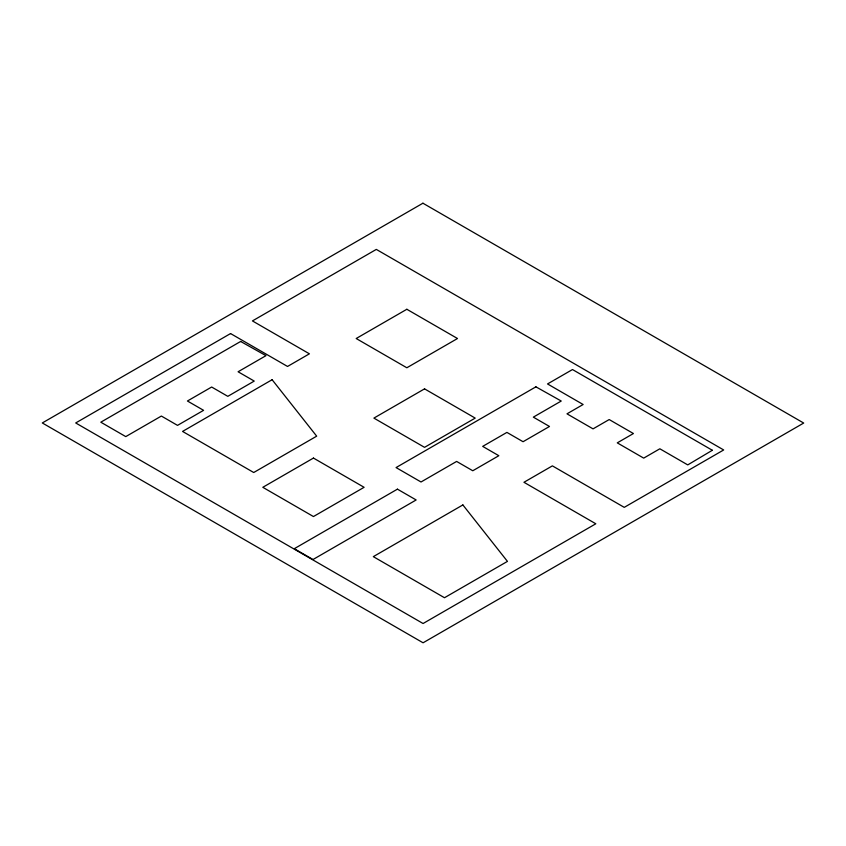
<?xml version="1.0" encoding="UTF-8"?>
<svg xmlns="http://www.w3.org/2000/svg" width="846" height="846" viewBox="0 0 846 846"><rect width="100%" height="100%" fill="white"/><g stroke="black" fill="none" stroke-linecap="round" stroke-linejoin="round"><path stroke-width="1.27" d="M712.343 450.273L687.745 464.898L659.848 448.792L643.7 458.12L617.273 442.86L633.421 433.533L609.194 419.553L593.046 428.869L566.989 413.831L583.137 404.504L547.531 383.947L572.488 369.543L712.343 450.273M422.926 203.209L42.3 422.958L423.074 642.791L803.7 423.042L422.926 203.209M230.556 333.557L75.706 422.958L423.074 623.513L595.817 523.78L523.949 482.283L552.385 465.871L624.253 507.357L723.679 449.956L376.311 249.401L252.436 320.92L309.414 353.818L287.534 366.455L230.556 333.557M240.655 341.456L100.811 422.196L125.768 436.61L161.375 416.052L177.523 425.379L203.579 410.331L187.431 401.004L211.659 387.024L227.807 396.34L254.234 381.081L238.086 371.764L265.982 355.658L240.655 341.456M272.116 379.717L182.556 431.428L253.726 472.512L316.679 436.166L272.116 379.717M406.841 309.276L356.187 338.516L406.841 367.767L457.496 338.516L406.841 309.276M424.544 388.864L373.89 418.104L424.544 447.344L475.198 418.104L424.544 388.864M313.454 458.067L262.81 487.307L313.454 516.546L364.108 487.307L313.454 458.067M535.909 386.834L396.065 467.574L421.022 481.987L456.629 461.43L472.777 470.757L498.833 455.708L482.685 446.381L506.913 432.401L523.061 441.718L549.488 426.469L533.34 417.141L561.236 401.036L535.909 386.834M397.43 489.157L294.281 548.705L313.009 559.513L416.147 499.965L397.43 489.157M462.878 504.935L373.319 556.647L444.488 597.731L507.452 561.384L462.878 504.935"/></g></svg>
